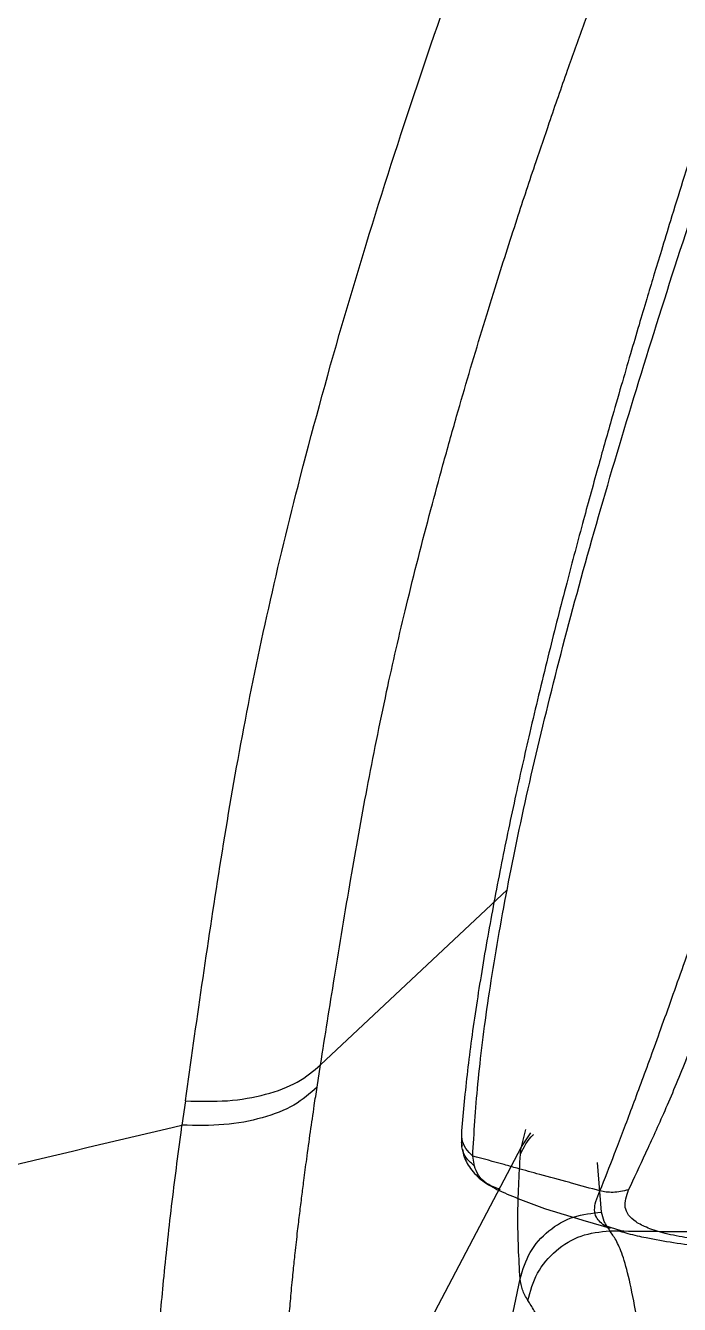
# Model space of a CAD drawing. Extents: x 832 to 912, y 781 to 934.
# Drawn here: x 844.934 to 846.9, y 877.831 to 881.677 of the extents above; entities that cross this region are included whole.
import ezdxf

# ---------------------------------------------------------------- set-up
doc = ezdxf.new("R2010")
doc.units = 0
doc.header["$MEASUREMENT"] = 0
doc.layers.add('1', color=4, linetype='Continuous')

# ---------------------------------------------------------------- blocks, each defined once
blk = doc.blocks.new('pillow top view')
at = {"layer": '1', "color": 3, "linetype": 'Continuous', "lineweight": 25}
for p, q in [((-6.3786, -5.1199), (-6.3806, -5.1578)), ((-6.3806, -5.1542), (-6.3789, -5.1664)), ((-6.3441, -5.2277), (-6.3481, -5.1976)), ((-6.2699, -5.3021), (-6.2749, -5.2994)), ((-5.9114, -5.4405), (-5.9425, -5.429))]:
    blk.add_line(p, q, dxfattribs=at)
for points, knots in [([(-5.1152, -0.9821), (-5.1495, -1.0731), (-5.2184, -1.2556), (-5.3165, -1.5162), (-5.4051, -1.7553), (-5.4812, -1.9627), (-5.5451, -2.139), (-5.5973, -2.2851), (-5.6386, -2.402), (-5.6713, -2.4954), (-5.6981, -2.5726), (-5.7235, -2.6462), (-5.7498, -2.7233), (-5.7789, -2.8092), (-5.8106, -2.9037), (-5.8481, -3.0168), (-5.8927, -3.1538), (-5.9454, -3.3195), (-6.0037, -3.5079), (-6.0655, -3.7163), (-6.125, -3.9269), (-6.1806, -4.1358), (-6.2315, -4.3396), (-6.2791, -4.5468), (-6.3211, -4.7516), (-6.3565, -4.9501), (-6.3711, -5.0624), (-6.3786, -5.1202)], [0, 0, 0, 0, 0.05378, 0.107934, 0.156183, 0.198442, 0.234723, 0.265069, 0.289527, 0.308111, 0.32414, 0.338641, 0.355149, 0.373669, 0.394208, 0.416776, 0.448024, 0.48539, 0.528882, 0.578223, 0.633323, 0.683682, 0.738219, 0.797161, 0.860783, 0.928353, 1, 1, 1, 1]), ([(-6.348, -5.1976), (-6.3412, -5.1283), (-6.3274, -4.9893), (-6.2843, -4.7294), (-6.2238, -4.4407), (-6.1455, -4.1253), (-6.0509, -3.788), (-5.9405, -3.4313), (-5.8162, -3.059), (-5.6801, -2.6739), (-5.5337, -2.2779), (-5.3782, -1.8713), (-5.2162, -1.4565), (-5.1053, -1.1734), (-5.0499, -1.0321)], [0, 0, 0, 0, 0.083648, 0.167746, 0.251461, 0.334457, 0.417447, 0.500935, 0.584376, 0.667336, 0.750217, 0.833367, 0.916827, 1, 1, 1, 1]), ([(-5.9699, -5.3176), (-5.9541, -5.282), (-5.9225, -5.2107), (-5.8683, -5.0828), (-5.8067, -4.9352), (-5.7367, -4.7627), (-5.6576, -4.564), (-5.572, -4.3382), (-5.4788, -4.0908), (-5.369, -3.7974), (-5.2415, -3.4586), (-5.0957, -3.0778), (-4.9436, -2.6898), (-4.7857, -2.2969), (-4.6231, -1.9018), (-4.511, -1.6378), (-4.4549, -1.5059)], [0, 0, 0, 0, 0.06234, 0.124818, 0.187363, 0.250453, 0.313852, 0.376637, 0.439459, 0.502671, 0.586016, 0.668823, 0.751617, 0.834542, 0.917364, 1, 1, 1, 1]), ([(-5.8835, -5.3177), (-5.8653, -5.2826), (-5.8289, -5.2123), (-5.7653, -5.0869), (-5.697, -4.9401), (-5.6216, -4.7674), (-5.5401, -4.5669), (-5.4548, -4.3396), (-5.3648, -4.0909), (-5.2617, -3.797), (-5.1444, -3.4585), (-5.0118, -3.0791), (-4.8739, -2.6928), (-4.7303, -2.3025), (-4.5813, -1.9104), (-4.4764, -1.6492), (-4.4241, -1.5187)], [0, 0, 0, 0, 0.062319, 0.124752, 0.187451, 0.250906, 0.314486, 0.37751, 0.44061, 0.503895, 0.587131, 0.669779, 0.75236, 0.835034, 0.917583, 1, 1, 1, 1]), ([(-6.3481, -5.1976), (-6.3551, -5.1902), (-6.3694, -5.1748), (-6.3799, -5.147), (-6.3784, -5.1285), (-6.3777, -5.1202)], [0, 0, 0, 0, 0.343673, 0.706784, 1, 1, 1, 1]), ([(-6.3441, -5.2277), (-6.3519, -5.2202), (-6.3682, -5.2048), (-6.3799, -5.1789), (-6.3792, -5.1626), (-6.379, -5.1575)], [0, 0, 0, 0, 0.391821, 0.808727, 1, 1, 1, 1]), ([(-6.3776, -5.176), (-6.377, -5.1817), (-6.375, -5.2019), (-6.3573, -5.236), (-6.3235, -5.275), (-6.2898, -5.2946), (-6.273, -5.3044)], [0, 0, 0, 0, 0.113729, 0.398543, 0.698561, 1, 1, 1, 1]), ([(-5.9699, -5.3176), (-5.9981, -5.3086), (-6.0281, -5.2991), (-6.0877, -5.2802), (-6.1415, -5.2632), (-6.2064, -5.2425), (-6.273, -5.2213), (-6.317, -5.2073), (-6.3481, -5.1975)], [0, 0, 0, 0, 0.223795, 0.237966, 0.472856, 0.650369, 0.753445, 1, 1, 1, 1]), ([(-6.2749, -5.2994), (-6.288, -5.2933), (-6.3285, -5.2744), (-6.3378, -5.2465), (-6.3441, -5.2277)], [0, 0, 0, 0, 0.323216, 1, 1, 1, 1]), ([(-6.2797, -5.301), (-6.2383, -5.3207), (-6.1554, -5.3602), (-6.0407, -5.397), (-5.9704, -5.4217), (-5.9433, -5.4312)], [0, 0, 0, 0, 0.37904, 0.760252, 1, 1, 1, 1]), ([(-5.9425, -5.429), (-5.9467, -5.4276), (-5.9617, -5.4225), (-5.9735, -5.4112), (-5.9864, -5.3947), (-5.9895, -5.374), (-5.9846, -5.3483), (-5.975, -5.3282), (-5.9699, -5.3176)], [0, 0, 0, 0, 0.057795, 0.203369, 0.359301, 0.558112, 0.766461, 1, 1, 1, 1]), ([(-5.8835, -5.3177), (-5.8999, -5.3206), (-5.9329, -5.3263), (-5.9575, -5.3205), (-5.9699, -5.3176)], [0, 0, 0, 0, 0.4969858, 1, 1, 1, 1]), ([(-5.6244, -5.4837), (-5.6538, -5.4793), (-5.7091, -5.471), (-5.779, -5.4541), (-5.8316, -5.4355), (-5.8677, -5.4151), (-5.889, -5.3931), (-5.9013, -5.3609), (-5.8908, -5.3353), (-5.8835, -5.3177)], [0, 0, 0, 0, 0.146334, 0.274476, 0.391484, 0.504321, 0.618703, 0.738433, 1, 1, 1, 1]), ([(-5.9151, -5.4407), (-5.907, -5.4434), (-5.8799, -5.4524), (-5.8284, -5.4661), (-5.7546, -5.4819), (-5.6573, -5.4988), (-5.5446, -5.5139), (-5.406, -5.5279), (-5.3085, -5.5336), (-5.2537, -5.5368)], [0, 0, 0, 0, 0.037025, 0.124585, 0.254173, 0.387616, 0.570708, 0.758573, 1, 1, 1, 1])]:
    blk.add_open_spline(points, degree=3, knots=knots, dxfattribs=at)
blk = doc.blocks.new('2026 SOVEREIGN HL')
at = {"layer": '1', "color": 3, "linetype": 'Continuous', "lineweight": 25}
for p, q in [((14.092, 81.4572), (14.6529, 81.9834)), ((14.0815, 81.3895), (14.092, 81.4572)), ((13.6856, 81.3488), (13.6754, 81.2757)), ((14.696, 81.2104), (14.7092, 81.2626)), ((14.696, 81.2104), (14.7249, 81.2524)), ((14.9371, 81.0141), (14.9245, 81.1638)), ((14.3625, 79.2278), (14.692, 80.8138))]:
    blk.add_line(p, q, dxfattribs=at)
at = {"layer": '1', "color": 3, "linetype": 'Continuous', "lineweight": 25, "flags": 128}
blk.add_lwpolyline([(14.0504, 79.9813), (14.3732, 80.5959), (14.696, 81.2104)], dxfattribs=at)
at = {"layer": '1', "color": 3, "linetype": 'Continuous', "lineweight": 25}
for points, knots in [([(13.6856, 81.3488), (13.702, 81.4641), (13.7348, 81.6945), (13.7886, 82.0533), (13.8502, 82.4214), (13.9276, 82.8037), (14.0299, 83.2275), (14.1543, 83.6824), (14.3026, 84.1647), (14.4624, 84.6433), (14.5791, 84.9594), (14.6374, 85.1173)], [0, 0, 0, 0, 0.100319, 0.200438, 0.301362, 0.403274, 0.504543, 0.629412, 0.753401, 0.876858, 1, 1, 1, 1]), ([(14.092, 81.4572), (14.1058, 81.5445), (14.1349, 81.7281), (14.1807, 82.0057), (14.2317, 82.2915), (14.2864, 82.5646), (14.3509, 82.8455), (14.4095, 83.0749), (14.4611, 83.2651), (14.4994, 83.4014), (14.5385, 83.5359), (14.5771, 83.6646), (14.6143, 83.7853), (14.6497, 83.8974), (14.6906, 84.0242), (14.7339, 84.1549), (14.7846, 84.3041), (14.8319, 84.4402), (14.8823, 84.582), (14.9309, 84.7155), (14.9804, 84.8488), (15.0142, 84.9374), (15.0311, 84.9816)], [0, 0, 0, 0, 0.081714, 0.171914, 0.252529, 0.337298, 0.410709, 0.490474, 0.527299, 0.567333, 0.60251, 0.637749, 0.673029, 0.701702, 0.729871, 0.777285, 0.809345, 0.852754, 0.889604, 0.926433, 0.963231, 1, 1, 1, 1]), ([(13.6856, 81.3488), (13.7284, 81.3476), (13.814, 81.3452), (13.9295, 81.366), (14.0279, 81.4023), (14.0706, 81.4389), (14.092, 81.4572)], [0, 0, 0, 0, 0.2500038, 0.5000012, 0.7499982, 1, 1, 1, 1]), ([(14.0815, 81.3895), (14.0602, 81.3707), (14.0176, 81.3331), (13.9193, 81.2953), (13.8039, 81.2732), (13.7182, 81.2748), (13.6754, 81.2757)], [0, 0, 0, 0, 0.250002, 0.500001, 0.75, 1, 1, 1, 1]), ([(14.0422, 80.0005), (14.0369, 80.0141), (14.0266, 80.0411), (14.0139, 80.0847), (14.0036, 80.1307), (13.9965, 80.1743), (13.992, 80.2126), (13.9892, 80.2432), (13.9871, 80.2727), (13.9855, 80.3036), (13.9842, 80.3399), (13.9837, 80.3775), (13.9837, 80.413), (13.9842, 80.4469), (13.9852, 80.4868), (13.9869, 80.5309), (13.9891, 80.5739), (13.9915, 80.6151), (13.9947, 80.6616), (13.9989, 80.7162), (14.0035, 80.7677), (14.0074, 80.8095), (14.0112, 80.8471), (14.0162, 80.8953), (14.0226, 80.9525), (14.0294, 81.0098), (14.0357, 81.0604), (14.0426, 81.1144), (14.0511, 81.1787), (14.0615, 81.2541), (14.072, 81.3263), (14.0788, 81.3713), (14.0815, 81.3895)], [0, 0, 0, 0, 0.076079, 0.150699, 0.224495, 0.289463, 0.328402, 0.363519, 0.392137, 0.420201, 0.453719, 0.490807, 0.514208, 0.536454, 0.565445, 0.597518, 0.622459, 0.644511, 0.669979, 0.700849, 0.732209, 0.74873, 0.762591, 0.786676, 0.817068, 0.841069, 0.863369, 0.883476, 0.910924, 0.945233, 0.97786, 1, 1, 1, 1]), ([(10.6668, 80.5713), (11.1683, 80.6877), (12.1716, 80.9204), (13.1741, 81.1572), (13.6754, 81.2757)], [0, 0, 0, 0, 0.499938, 1, 1, 1, 1]), ([(13.6514, 79.6906), (13.6499, 79.694), (13.6457, 79.7041), (13.6377, 79.7242), (13.6288, 79.7495), (13.6207, 79.7763), (13.6143, 79.801), (13.6088, 79.8252), (13.604, 79.8499), (13.5997, 79.8758), (13.593, 79.9245), (13.5859, 80.0057), (13.5827, 80.1229), (13.5838, 80.2439), (13.5875, 80.359), (13.594, 80.4854), (13.6047, 80.6392), (13.6211, 80.8229), (13.6447, 81.0426), (13.6653, 81.1987), (13.6754, 81.2757)], [0, 0, 0, 0, 0.016087, 0.048108, 0.095205, 0.132858, 0.167053, 0.199586, 0.230499, 0.260848, 0.292861, 0.394827, 0.499016, 0.561068, 0.622896, 0.68941, 0.747155, 0.829172, 0.915709, 1, 1, 1, 1]), ([(14.6929, 81.1881), (14.7035, 81.2096), (14.7142, 81.2316), (14.7324, 81.247), (14.7328, 81.2473)], [0, 0, 0, 0, 0.980844, 1, 1, 1, 1]), ([(14.692, 80.8138), (14.6886, 80.8756), (14.6818, 80.9973), (14.6893, 81.1252), (14.6929, 81.1881)], [0, 0, 0, 0, 0.507982, 1, 1, 1, 1]), ([(14.6929, 81.1881), (14.6932, 81.1913), (14.6936, 81.1975), (14.6952, 81.2061), (14.696, 81.2104)], [0, 0, 0, 0, 0.505348, 1, 1, 1, 1]), ([(14.692, 80.8138), (14.7004, 80.8412), (14.7173, 80.896), (14.7759, 80.9609), (14.8512, 81.0055), (14.9085, 81.0112), (14.9371, 81.0141)], [0, 0, 0, 0, 0.249999, 0.500001, 0.749995, 1, 1, 1, 1]), ([(14.9618, 80.9579), (14.9556, 80.9674), (14.9434, 80.9861), (14.9392, 81.0048), (14.9371, 81.0141)], [0, 0, 0, 0, 0.503767, 1, 1, 1, 1]), ([(14.7156, 80.7481), (14.7233, 80.7765), (14.7388, 80.8333), (14.7974, 80.9014), (14.8739, 80.9485), (14.9325, 80.9548), (14.9618, 80.9579)], [0, 0, 0, 0, 0.25, 0.500002, 0.75, 1, 1, 1, 1]), ([(14.9618, 80.9579), (15.0375, 80.9572), (15.1987, 80.9555), (15.4516, 80.9529), (15.7006, 80.9503), (15.864, 80.9485), (15.9358, 80.9478)], [0, 0, 0, 0, 0.232886, 0.496568, 0.779039, 1, 1, 1, 1]), ([(15.0786, 80.4827), (15.0736, 80.5123), (15.0598, 80.5941), (15.0414, 80.7089), (15.0205, 80.8158), (15.0004, 80.8885), (14.9805, 80.932), (14.968, 80.9494), (14.9618, 80.9579)], [0, 0, 0, 0, 0.1006829, 0.2793214, 0.4615025, 0.644139, 0.8241449, 1, 1, 1, 1]), ([(14.7156, 80.7481), (14.7095, 80.7587), (14.6974, 80.7798), (14.6938, 80.8025), (14.692, 80.8138)], [0, 0, 0, 0, 0.5020736, 1, 1, 1, 1]), ([(14.8446, 80.2353), (14.8361, 80.2844), (14.8191, 80.3824), (14.7981, 80.5088), (14.777, 80.6082), (14.7558, 80.6772), (14.7342, 80.7203), (14.7218, 80.7387), (14.7156, 80.7481)], [0, 0, 0, 0, 0.165159, 0.329709, 0.49477, 0.661048, 0.829016, 1, 1, 1, 1])]:
    blk.add_open_spline(points, degree=3, knots=knots, dxfattribs=at)
at = {"layer": '1', "rotation": 2.284948898486966}
blk.add_blockref('pillow top view', (20.6854, 86.6293), dxfattribs=at)

msp = doc.modelspace()

# ---------------------------------------------------------------- block references
at = {"layer": '1'}
msp.add_blockref('2026 SOVEREIGN HL', (831.7292, 797.0948), dxfattribs=at)

doc.saveas('drawing.dxf')
